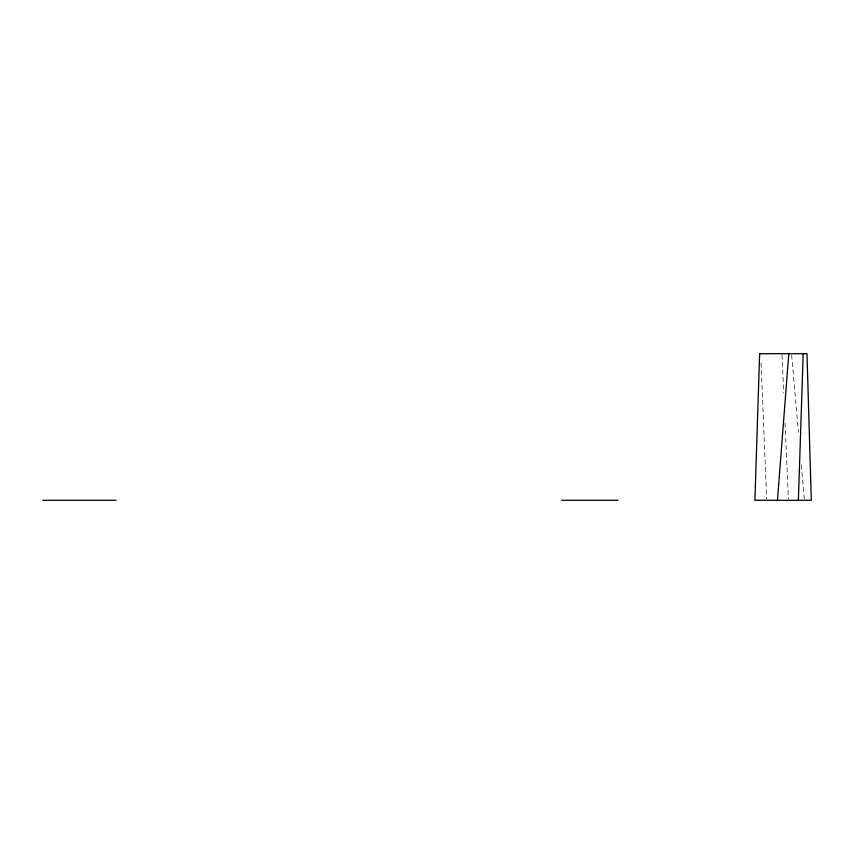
<?xml version="1.0" encoding="UTF-8"?>
<svg xmlns="http://www.w3.org/2000/svg" width="854" height="854" viewBox="0 0 854 854"><rect width="100%" height="100%" fill="white"/><g stroke="black" fill="none" stroke-linecap="round" stroke-linejoin="round"><path stroke-width="0.64" stroke-dasharray="4.27 3.2" d="M791.647 355.008L798.437 432.231M801.308 464.96L804.308 498.992M782.029 355.008L783.705 392.968M785.039 423.072L788.402 498.992M761.053 362.865L766.668 498.992"/><path stroke-width="1.28" d="M798.373 500.295L803.208 353.705M777.46 500.295L788.808 353.705M42.7 500.295L115.995 500.295M561.644 500.295L618.05 500.295M759.644 353.705L754.893 500.295L811.3 500.295L806.977 353.705L759.644 353.705"/></g></svg>
